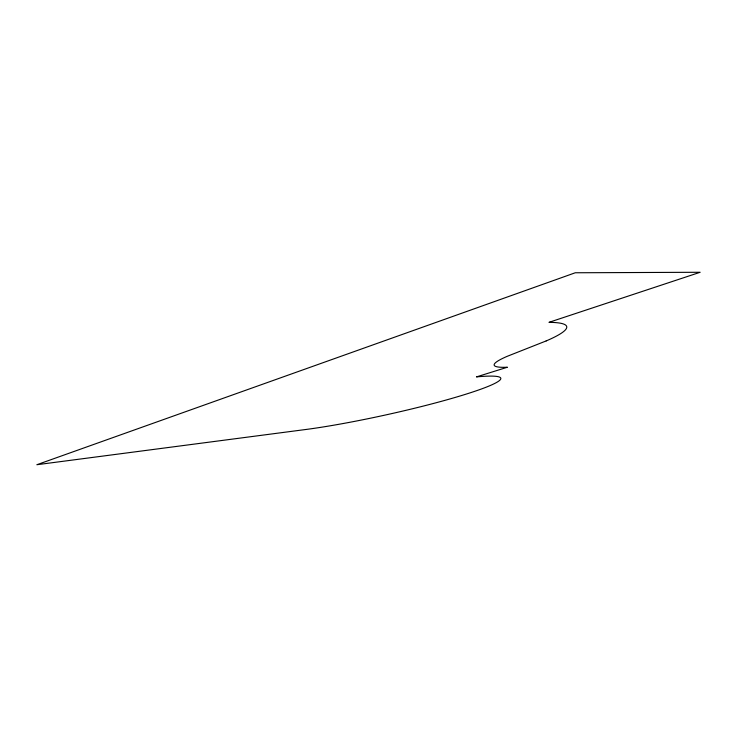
<?xml version="1.0" encoding="UTF-8"?>
<svg xmlns="http://www.w3.org/2000/svg" width="737" height="737" viewBox="0 0 737 737"><rect width="100%" height="100%" fill="white"/><g stroke="black" fill="none" stroke-linecap="round" stroke-linejoin="round"><path stroke-width="1.11" d="M546.181 340.927L507.12 356.358A106.239 10.926 -13.4 0 0 507.369 367.238L476.48 376.893A119.891 11.073 -12.4 0 1 464.771 394.544A119.891 11.073 -12.4 0 1 308.462 429.146L36.85 464.725L575.284 272.764L700.15 272.275L548.973 322.336A146.764 17.568 -12.6 0 1 546.181 340.927"/></g></svg>
